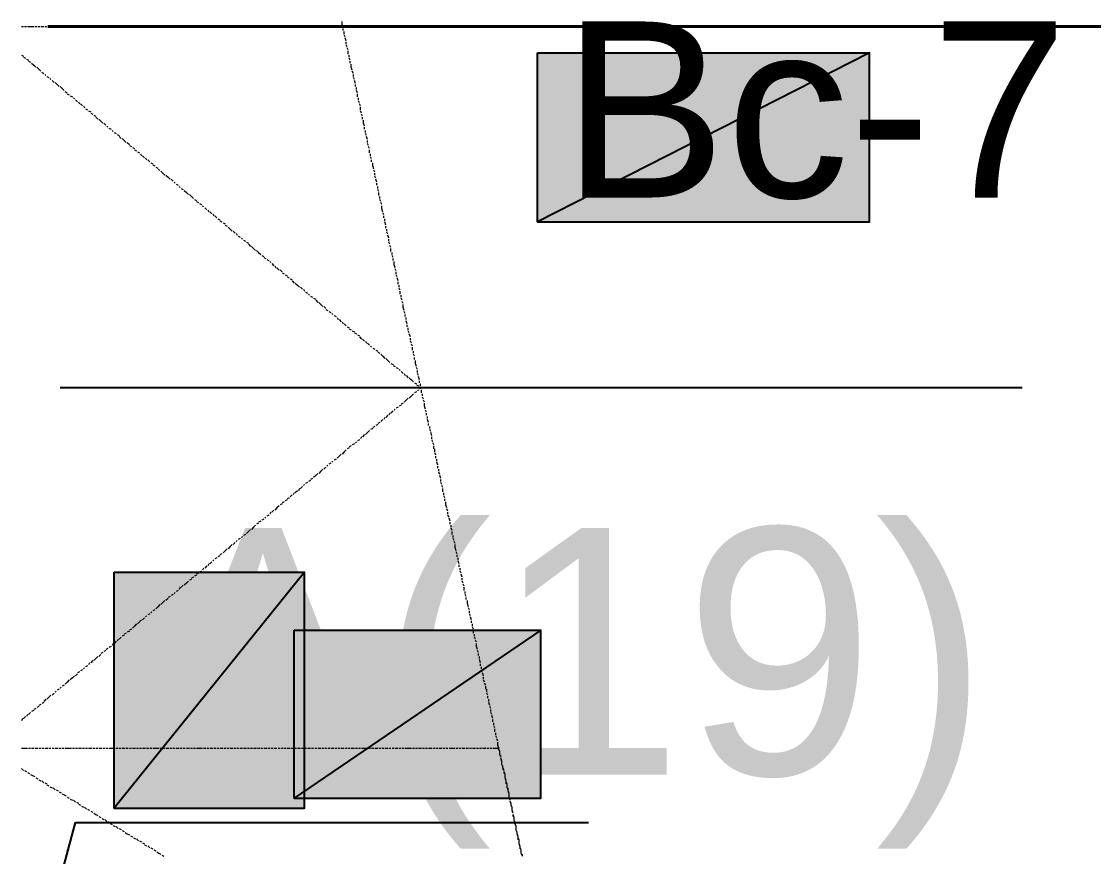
# Model space of a CAD drawing. Extents: x 8 to 21351, y 0 to 420.
# Drawn here: x 15633.28 to 15655.57, y 359.23 to 376.6 of the extents above; entities that cross this region are included whole.
import ezdxf

# ---------------------------------------------------------------- set-up
doc = ezdxf.new("R2010")
doc.units = 0
doc.styles.add('TEYPDFCAD_TEXT', font='arial.ttf')

msp = doc.modelspace()

# ---------------------------------------------------------------- hatches: boundary and pattern name
at = {"true_color": 0xffffff}
h = msp.add_hatch(color=0, dxfattribs=at)
h.paths.add_polyline_path([(15644.016, 375.941), (15650.916, 375.941), (15644.016, 372.428)])
h.paths.add_polyline_path([(15650.916, 375.941), (15644.016, 372.428), (15650.916, 372.428)])
h = msp.add_hatch(color=0, dxfattribs=at)
h.paths.add_polyline_path([(15635.211, 365.146), (15639.169, 365.146), (15635.211, 360.235)])
h.paths.add_polyline_path([(15639.169, 365.146), (15635.211, 360.235), (15639.169, 360.235)])
h = msp.add_hatch(color=0, dxfattribs=at)
h.paths.add_polyline_path([(15638.957, 363.94), (15644.08, 363.94), (15638.957, 360.447)])
h.paths.add_polyline_path([(15644.08, 363.94), (15638.957, 360.447), (15644.08, 360.447)])

# ---------------------------------------------------------------- linework, layer by layer
at = {"color": 7, "lineweight": 5}
for p, q in [((15633.285, 376.491), (15633.327, 376.491)), ((15633.348, 376.491), (15633.39, 376.491)), ((15633.412, 376.491), (15633.475, 376.491)), ((15633.475, 376.491), (15633.539, 376.491)), ((15633.56, 376.491), (15633.602, 376.491)), ((15633.623, 376.491), (15633.666, 376.491)), ((15633.687, 376.491), (15633.75, 376.491)), ((15633.771, 376.491), (15633.814, 376.491)), ((15633.835, 376.491), (15633.877, 376.491)), ((15633.898, 376.491), (15633.962, 376.491)), ((15633.983, 376.491), (15634.025, 376.491)), ((15634.047, 376.491), (15634.089, 376.491)), ((15634.11, 376.491), (15634.174, 376.491)), ((15634.195, 376.491), (15634.237, 376.491)), ((15634.258, 376.491), (15634.301, 376.491)), ((15634.322, 376.491), (15634.385, 376.491)), ((15634.385, 376.491), (15634.449, 376.491)), ((15634.47, 376.491), (15634.512, 376.491)), ((15634.533, 376.491), (15634.576, 376.491)), ((15634.597, 376.491), (15634.66, 376.491)), ((15634.682, 376.491), (15634.724, 376.491)), ((15634.745, 376.491), (15634.787, 376.491)), ((15634.809, 376.491), (15634.872, 376.491)), ((15634.893, 376.491), (15634.936, 376.491)), ((15634.957, 376.491), (15634.999, 376.491)), ((15635.02, 376.491), (15635.084, 376.491)), ((15635.105, 376.491), (15635.147, 376.491)), ((15635.168, 376.491), (15635.211, 376.491)), ((15635.232, 376.491), (15635.295, 376.491)), ((15635.295, 376.491), (15635.359, 376.491)), ((15635.38, 376.491), (15635.422, 376.491)), ((15635.444, 376.491), (15635.486, 376.491)), ((15635.507, 376.491), (15635.571, 376.491)), ((15635.592, 376.491), (15635.634, 376.491)), ((15635.655, 376.491), (15635.698, 376.491)), ((15635.719, 376.491), (15635.782, 376.491)), ((15635.803, 376.491), (15635.846, 376.491)), ((15635.867, 376.491), (15635.909, 376.491)), ((15635.93, 376.491), (15635.994, 376.491)), ((15636.015, 376.491), (15636.057, 376.491)), ((15636.079, 376.491), (15636.121, 376.491)), ((15636.142, 376.491), (15636.206, 376.491)), ((15636.206, 376.491), (15636.269, 376.491)), ((15636.29, 376.491), (15636.333, 376.491)), ((15636.354, 376.491), (15636.396, 376.491)), ((15636.417, 376.491), (15636.481, 376.491)), ((15636.502, 376.491), (15636.544, 376.491)), ((15636.565, 376.491), (15636.608, 376.491)), ((15636.629, 376.491), (15636.692, 376.491)), ((15636.714, 376.491), (15636.756, 376.491)), ((15636.777, 376.491), (15636.819, 376.491)), ((15636.841, 376.491), (15636.904, 376.491)), ((15636.925, 376.491), (15636.968, 376.491)), ((15636.989, 376.491), (15637.031, 376.491)), ((15637.052, 376.491), (15637.116, 376.491)), ((15637.116, 376.491), (15637.179, 376.491)), ((15637.2, 376.491), (15637.243, 376.491)), ((15637.264, 376.491), (15637.306, 376.491)), ((15637.327, 376.491), (15637.391, 376.491)), ((15637.412, 376.491), (15637.454, 376.491)), ((15637.476, 376.491), (15637.518, 376.491)), ((15637.539, 376.491), (15637.603, 376.491)), ((15637.624, 376.491), (15637.666, 376.491)), ((15637.687, 376.491), (15637.73, 376.491)), ((15637.751, 376.491), (15637.814, 376.491)), ((15637.835, 376.491), (15637.878, 376.491)), ((15637.899, 376.491), (15637.941, 376.491)), ((15637.962, 376.491), (15638.026, 376.491)), ((15638.026, 376.491), (15638.089, 376.491)), ((15638.111, 376.491), (15638.153, 376.491)), ((15638.174, 376.491), (15638.216, 376.491)), ((15638.238, 376.491), (15638.301, 376.491)), ((15638.322, 376.491), (15638.365, 376.491)), ((15638.386, 376.491), (15638.428, 376.491)), ((15638.449, 376.491), (15638.513, 376.491)), ((15638.534, 376.491), (15638.576, 376.491)), ((15638.597, 376.491), (15638.64, 376.491)), ((15638.661, 376.491), (15638.724, 376.491)), ((15638.746, 376.491), (15638.788, 376.491)), ((15638.809, 376.491), (15638.851, 376.491)), ((15638.873, 376.491), (15638.936, 376.491)), ((15638.936, 376.491), (15639, 376.491)), ((15639.021, 376.491), (15639.063, 376.491)), ((15639.084, 376.491), (15639.127, 376.491)), ((15639.148, 376.491), (15639.211, 376.491)), ((15639.232, 376.491), (15639.275, 376.491)), ((15639.296, 376.491), (15639.338, 376.491)), ((15639.359, 376.491), (15639.423, 376.491)), ((15639.444, 376.491), (15639.486, 376.491)), ((15639.508, 376.491), (15639.55, 376.491)), ((15639.571, 376.491), (15639.635, 376.491)), ((15639.656, 376.491), (15639.698, 376.491)), ((15639.719, 376.491), (15639.762, 376.491)), ((15639.783, 376.491), (15639.825, 376.491)), ((15639.846, 376.491), (15639.91, 376.491)), ((15639.931, 376.491), (15639.973, 376.491)), ((15639.952, 376.534), (15639.952, 376.597)), ((15639.973, 376.47), (15639.952, 376.534)), ((15639.973, 376.407), (15639.973, 376.449)), ((15639.994, 376.343), (15639.994, 376.386)), ((15640.016, 376.28), (15639.994, 376.322)), ((15640.037, 376.195), (15640.016, 376.259)), ((15640.037, 376.132), (15640.037, 376.174)), ((15640.058, 376.068), (15640.037, 376.11)), ((15640.079, 376.005), (15640.058, 376.047)), ((15633.285, 375.899), (15633.327, 375.878)), ((15633.327, 375.856), (15633.369, 375.835)), ((15633.39, 375.814), (15633.433, 375.793)), ((15640.079, 375.92), (15640.079, 375.983)), ((15640.1, 375.856), (15640.1, 375.899)), ((15640.121, 375.793), (15640.1, 375.835)), ((15633.433, 375.772), (15633.475, 375.751)), ((15633.496, 375.729), (15633.539, 375.687)), ((15633.539, 375.687), (15633.581, 375.645)), ((15633.602, 375.645), (15633.644, 375.603)), ((15633.644, 375.603), (15633.687, 375.56)), ((15640.121, 375.729), (15640.121, 375.772)), ((15640.143, 375.645), (15640.143, 375.708)), ((15640.164, 375.581), (15640.143, 375.645)), ((15633.708, 375.539), (15633.75, 375.518)), ((15633.771, 375.497), (15633.793, 375.476)), ((15633.814, 375.454), (15633.856, 375.433)), ((15633.877, 375.412), (15633.898, 375.391)), ((15633.92, 375.37), (15633.962, 375.327)), ((15640.185, 375.518), (15640.164, 375.56)), ((15640.185, 375.454), (15640.185, 375.497)), ((15640.206, 375.391), (15640.185, 375.433)), ((15640.227, 375.306), (15640.206, 375.37)), ((15633.983, 375.327), (15634.025, 375.285)), ((15634.025, 375.285), (15634.068, 375.243)), ((15634.089, 375.243), (15634.131, 375.2)), ((15634.131, 375.2), (15634.174, 375.158)), ((15640.227, 375.243), (15640.227, 375.285)), ((15640.248, 375.179), (15640.248, 375.221)), ((15640.27, 375.116), (15640.248, 375.158)), ((15634.195, 375.137), (15634.237, 375.116)), ((15634.237, 375.094), (15634.279, 375.073)), ((15634.301, 375.052), (15634.343, 375.031)), ((15634.364, 375.01), (15634.385, 374.989)), ((15634.406, 374.967), (15634.449, 374.925)), ((15634.47, 374.925), (15634.491, 374.883)), ((15640.27, 375.031), (15640.27, 375.094)), ((15640.291, 374.967), (15640.291, 375.01)), ((15640.312, 374.904), (15640.291, 374.946)), ((15634.512, 374.883), (15634.555, 374.841)), ((15634.576, 374.841), (15634.597, 374.798)), ((15634.618, 374.777), (15634.66, 374.756)), ((15634.682, 374.735), (15634.724, 374.714)), ((15640.333, 374.841), (15640.312, 374.883)), ((15640.333, 374.756), (15640.333, 374.819)), ((15640.354, 374.692), (15640.333, 374.735)), ((15634.724, 374.692), (15634.766, 374.671)), ((15634.787, 374.65), (15634.83, 374.629)), ((15634.83, 374.608), (15634.872, 374.565)), ((15634.893, 374.565), (15634.936, 374.523)), ((15634.936, 374.523), (15634.978, 374.481)), ((15634.999, 374.481), (15635.041, 374.438)), ((15640.375, 374.629), (15640.354, 374.671)), ((15640.375, 374.565), (15640.375, 374.608)), ((15640.397, 374.481), (15640.397, 374.544)), ((15640.418, 374.417), (15640.397, 374.481)), ((15635.063, 374.417), (15635.084, 374.396)), ((15635.105, 374.375), (15635.147, 374.354)), ((15635.168, 374.332), (15635.19, 374.311)), ((15635.211, 374.29), (15635.253, 374.269)), ((15640.418, 374.354), (15640.418, 374.396)), ((15640.439, 374.29), (15640.439, 374.332)), ((15640.46, 374.227), (15640.439, 374.269)), ((15635.274, 374.248), (15635.317, 374.227)), ((15635.317, 374.205), (15635.359, 374.163)), ((15635.38, 374.163), (15635.422, 374.121)), ((15635.422, 374.121), (15635.465, 374.078)), ((15635.486, 374.078), (15635.528, 374.036)), ((15640.481, 374.142), (15640.46, 374.205)), ((15640.481, 374.078), (15640.481, 374.121)), ((15640.502, 374.015), (15640.481, 374.057)), ((15635.528, 374.015), (15635.571, 373.994)), ((15635.592, 373.973), (15635.634, 373.952)), ((15635.634, 373.93), (15635.676, 373.909)), ((15635.698, 373.888), (15635.74, 373.867)), ((15635.761, 373.846), (15635.782, 373.803)), ((15635.803, 373.803), (15635.846, 373.761)), ((15640.524, 373.952), (15640.502, 373.994)), ((15640.524, 373.867), (15640.524, 373.93)), ((15640.545, 373.803), (15640.545, 373.846)), ((15635.867, 373.761), (15635.888, 373.719)), ((15635.909, 373.719), (15635.952, 373.676)), ((15635.973, 373.655), (15636.015, 373.634)), ((15636.015, 373.613), (15636.057, 373.592)), ((15640.566, 373.74), (15640.545, 373.782)), ((15640.566, 373.676), (15640.566, 373.719)), ((15640.587, 373.592), (15640.587, 373.655)), ((15640.608, 373.528), (15640.587, 373.592)), ((15636.079, 373.57), (15636.121, 373.549)), ((15636.121, 373.528), (15636.163, 373.507)), ((15636.184, 373.486), (15636.227, 373.443)), ((15636.227, 373.443), (15636.269, 373.401)), ((15636.29, 373.401), (15636.333, 373.359)), ((15636.333, 373.359), (15636.375, 373.317)), ((15640.629, 373.465), (15640.608, 373.507)), ((15640.629, 373.401), (15640.629, 373.443)), ((15640.651, 373.338), (15640.629, 373.38)), ((15636.396, 373.317), (15636.438, 373.274)), ((15636.46, 373.253), (15636.481, 373.232)), ((15636.502, 373.211), (15636.544, 373.19)), ((15636.565, 373.168), (15636.587, 373.147)), ((15640.672, 373.253), (15640.651, 373.317)), ((15640.672, 373.19), (15640.672, 373.232)), ((15640.693, 373.126), (15640.693, 373.168)), ((15636.608, 373.126), (15636.65, 373.105)), ((15636.671, 373.084), (15636.714, 373.041)), ((15636.714, 373.041), (15636.756, 372.999)), ((15636.777, 372.999), (15636.819, 372.957)), ((15636.819, 372.957), (15636.862, 372.914)), ((15640.714, 373.062), (15640.693, 373.105)), ((15640.714, 372.978), (15640.714, 373.041)), ((15640.735, 372.914), (15640.735, 372.957)), ((15636.883, 372.893), (15636.925, 372.872)), ((15636.925, 372.851), (15636.968, 372.83)), ((15636.989, 372.808), (15637.031, 372.787)), ((15637.052, 372.766), (15637.073, 372.745)), ((15637.095, 372.724), (15637.137, 372.682)), ((15640.756, 372.851), (15640.735, 372.893)), ((15640.778, 372.787), (15640.756, 372.83)), ((15640.778, 372.703), (15640.778, 372.766)), ((15640.799, 372.639), (15640.778, 372.703)), ((15637.158, 372.682), (15637.179, 372.639)), ((15637.2, 372.639), (15637.243, 372.597)), ((15637.264, 372.597), (15637.285, 372.555)), ((15637.306, 372.555), (15637.349, 372.512)), ((15637.37, 372.491), (15637.412, 372.47)), ((15640.82, 372.576), (15640.799, 372.618)), ((15640.82, 372.512), (15640.82, 372.555)), ((15640.841, 372.449), (15640.841, 372.491)), ((15637.412, 372.449), (15637.454, 372.428)), ((15637.476, 372.406), (15637.518, 372.385)), ((15637.518, 372.364), (15637.56, 372.343)), ((15637.581, 372.322), (15637.624, 372.279)), ((15637.624, 372.279), (15637.666, 372.237)), ((15640.862, 372.364), (15640.841, 372.428)), ((15640.862, 372.3), (15640.862, 372.343)), ((15640.883, 372.237), (15640.883, 372.279)), ((15637.687, 372.237), (15637.73, 372.195)), ((15637.751, 372.195), (15637.772, 372.152)), ((15637.793, 372.131), (15637.835, 372.11)), ((15637.857, 372.089), (15637.878, 372.068)), ((15637.899, 372.046), (15637.941, 372.025)), ((15640.905, 372.173), (15640.883, 372.216)), ((15640.926, 372.089), (15640.905, 372.152)), ((15640.926, 372.025), (15640.926, 372.068)), ((15637.962, 372.004), (15638.005, 371.983)), ((15638.005, 371.962), (15638.047, 371.92)), ((15638.068, 371.92), (15638.111, 371.877)), ((15638.111, 371.877), (15638.153, 371.835)), ((15638.174, 371.835), (15638.216, 371.792)), ((15640.947, 371.962), (15640.926, 372.004)), ((15640.968, 371.898), (15640.947, 371.941)), ((15640.968, 371.814), (15640.968, 371.877)), ((15638.216, 371.792), (15638.259, 371.75)), ((15638.28, 371.729), (15638.322, 371.708)), ((15638.322, 371.687), (15638.365, 371.666)), ((15638.386, 371.644), (15638.428, 371.623)), ((15638.449, 371.602), (15638.47, 371.581)), ((15640.989, 371.75), (15640.989, 371.792)), ((15641.01, 371.687), (15640.989, 371.729)), ((15641.01, 371.623), (15641.01, 371.666)), ((15641.032, 371.538), (15641.032, 371.602)), ((15638.492, 371.56), (15638.534, 371.517)), ((15638.555, 371.517), (15638.576, 371.475)), ((15638.597, 371.475), (15638.64, 371.433)), ((15638.661, 371.433), (15638.703, 371.39)), ((15638.703, 371.369), (15638.746, 371.348)), ((15641.053, 371.475), (15641.032, 371.538)), ((15641.074, 371.411), (15641.053, 371.454)), ((15641.074, 371.348), (15641.074, 371.39)), ((15638.767, 371.327), (15638.809, 371.306)), ((15638.809, 371.284), (15638.851, 371.263)), ((15638.873, 371.242), (15638.915, 371.221)), ((15638.915, 371.2), (15638.957, 371.157)), ((15638.978, 371.157), (15639.021, 371.115)), ((15641.095, 371.284), (15641.074, 371.327)), ((15641.116, 371.2), (15641.095, 371.263)), ((15641.116, 371.136), (15641.116, 371.179)), ((15639.021, 371.115), (15639.063, 371.073)), ((15639.084, 371.073), (15639.127, 371.031)), ((15639.148, 371.031), (15639.169, 370.988)), ((15639.19, 370.967), (15639.232, 370.946)), ((15639.254, 370.925), (15639.275, 370.904)), ((15641.137, 371.073), (15641.137, 371.115)), ((15641.159, 371.009), (15641.137, 371.052)), ((15641.159, 370.925), (15641.159, 370.988)), ((15639.296, 370.882), (15639.338, 370.861)), ((15639.359, 370.84), (15639.402, 370.819)), ((15639.402, 370.798), (15639.444, 370.755)), ((15639.465, 370.755), (15639.508, 370.713)), ((15639.508, 370.713), (15639.55, 370.671)), ((15641.18, 370.861), (15641.18, 370.904)), ((15641.201, 370.798), (15641.18, 370.84)), ((15641.222, 370.734), (15641.201, 370.776)), ((15641.222, 370.649), (15641.222, 370.713)), ((15639.571, 370.671), (15639.613, 370.628)), ((15639.613, 370.607), (15639.656, 370.586)), ((15639.677, 370.565), (15639.719, 370.544)), ((15639.74, 370.522), (15639.762, 370.501)), ((15639.783, 370.48), (15639.825, 370.459)), ((15641.243, 370.586), (15641.222, 370.649)), ((15641.264, 370.522), (15641.243, 370.565)), ((15641.264, 370.459), (15641.264, 370.501)), ((15639.846, 370.438), (15639.867, 370.396)), ((15639.889, 370.396), (15639.931, 370.353)), ((15639.952, 370.353), (15639.973, 370.311)), ((15639.994, 370.311), (15640.037, 370.269)), ((15640.058, 370.247), (15640.1, 370.226)), ((15641.286, 370.396), (15641.286, 370.438)), ((15641.307, 370.311), (15641.286, 370.374)), ((15641.307, 370.247), (15641.307, 370.29)), ((15640.1, 370.205), (15640.143, 370.184)), ((15640.164, 370.163), (15640.206, 370.142)), ((15640.206, 370.12), (15640.248, 370.099)), ((15640.27, 370.078), (15640.312, 370.057)), ((15640.312, 370.036), (15640.354, 369.993)), ((15641.328, 370.184), (15641.328, 370.226)), ((15641.349, 370.12), (15641.328, 370.163)), ((15641.37, 370.036), (15641.349, 370.099)), ((15641.37, 369.972), (15641.37, 370.014)), ((15640.375, 369.993), (15640.418, 369.951)), ((15640.439, 369.951), (15640.46, 369.909)), ((15640.481, 369.909), (15640.524, 369.866)), ((15640.545, 369.845), (15640.566, 369.824)), ((15640.587, 369.803), (15640.629, 369.782)), ((15641.391, 369.909), (15641.37, 369.951)), ((15641.413, 369.845), (15641.391, 369.887)), ((15641.413, 369.76), (15641.413, 369.824)), ((15640.651, 369.76), (15640.693, 369.739)), ((15640.693, 369.718), (15640.735, 369.697)), ((15640.756, 369.676), (15640.799, 369.634)), ((15640.799, 369.634), (15640.841, 369.591)), ((15640.862, 369.591), (15640.905, 369.549)), ((15641.434, 369.697), (15641.434, 369.739)), ((15641.455, 369.634), (15641.434, 369.676)), ((15641.455, 369.57), (15641.455, 369.612)), ((15640.905, 369.549), (15640.947, 369.507)), ((15640.968, 369.485), (15641.01, 369.464)), ((15641.01, 369.443), (15641.053, 369.422)), ((15641.074, 369.401), (15641.116, 369.38)), ((15641.137, 369.358), (15641.159, 369.337)), ((15641.476, 369.485), (15641.476, 369.549)), ((15641.497, 369.422), (15641.476, 369.485)), ((15641.518, 369.358), (15641.497, 369.401)), ((15641.18, 369.316), (15641.222, 369.274)), ((15641.243, 369.274), (15641.264, 369.231)), ((15641.286, 369.231), (15641.328, 369.189)), ((15641.349, 369.189), (15641.391, 369.147)), ((15641.391, 369.147), (15641.434, 369.104)), ((15641.518, 369.295), (15641.518, 369.337)), ((15641.54, 369.231), (15641.518, 369.274)), ((15641.561, 369.147), (15641.54, 369.21)), ((15641.561, 369.083), (15641.561, 369.125)), ((15641.455, 369.083), (15641.497, 369.062)), ((15641.497, 369.041), (15641.54, 369.02)), ((15641.54, 368.935), (15641.518, 368.914)), ((15641.561, 368.998), (15641.582, 368.977)), ((15641.582, 368.977), (15641.561, 368.956)), ((15641.582, 369.02), (15641.582, 369.062)), ((15641.603, 368.956), (15641.582, 368.998)), ((15641.603, 368.871), (15641.603, 368.935)), ((15641.286, 368.723), (15641.243, 368.681)), ((15641.328, 368.766), (15641.286, 368.723)), ((15641.391, 368.808), (15641.349, 368.766)), ((15641.434, 368.85), (15641.391, 368.808)), ((15641.497, 368.893), (15641.455, 368.871)), ((15641.624, 368.808), (15641.624, 368.85)), ((15641.645, 368.745), (15641.624, 368.787)), ((15641.667, 368.681), (15641.645, 368.723)), ((15641.01, 368.49), (15640.968, 368.448)), ((15641.053, 368.533), (15641.032, 368.512)), ((15641.116, 368.575), (15641.074, 368.554)), ((15641.18, 368.617), (15641.137, 368.596)), ((15641.222, 368.66), (15641.18, 368.639)), ((15641.667, 368.596), (15641.667, 368.66)), ((15641.688, 368.533), (15641.667, 368.596)), ((15641.709, 368.469), (15641.688, 368.512)), ((15640.735, 368.258), (15640.693, 368.236)), ((15640.799, 368.321), (15640.756, 368.279)), ((15640.841, 368.363), (15640.82, 368.321)), ((15640.905, 368.406), (15640.862, 368.363)), ((15640.947, 368.448), (15640.926, 368.406)), ((15641.709, 368.406), (15641.709, 368.448)), ((15641.73, 368.342), (15641.73, 368.385)), ((15641.751, 368.258), (15641.73, 368.321)), ((15641.751, 368.194), (15641.751, 368.236)), ((15640.481, 368.046), (15640.439, 368.004)), ((15640.524, 368.088), (15640.481, 368.046)), ((15640.587, 368.131), (15640.545, 368.11)), ((15640.629, 368.173), (15640.587, 368.152)), ((15640.693, 368.215), (15640.651, 368.194)), ((15641.772, 368.131), (15641.772, 368.173)), ((15641.794, 368.067), (15641.772, 368.11)), ((15641.815, 367.983), (15641.794, 368.046)), ((15640.206, 367.813), (15640.164, 367.792)), ((15640.248, 367.855), (15640.227, 367.834)), ((15640.312, 367.898), (15640.27, 367.877)), ((15640.354, 367.961), (15640.333, 367.919)), ((15640.418, 368.004), (15640.375, 367.961)), ((15641.815, 367.919), (15641.815, 367.961)), ((15641.836, 367.855), (15641.815, 367.898)), ((15641.857, 367.792), (15641.836, 367.834)), ((15639.931, 367.601), (15639.889, 367.559)), ((15639.994, 367.644), (15639.952, 367.601)), ((15640.037, 367.686), (15639.994, 367.644)), ((15640.1, 367.728), (15640.058, 367.707)), ((15640.143, 367.771), (15640.1, 367.75)), ((15641.857, 367.707), (15641.857, 367.771)), ((15641.878, 367.644), (15641.878, 367.707)), ((15641.899, 367.58), (15641.878, 367.623)), ((15639.656, 367.369), (15639.635, 367.348)), ((15639.719, 367.411), (15639.677, 367.39)), ((15639.762, 367.453), (15639.74, 367.432)), ((15639.825, 367.496), (15639.783, 367.474)), ((15639.889, 367.559), (15639.846, 367.517)), ((15641.899, 367.517), (15641.899, 367.559)), ((15641.921, 367.453), (15641.921, 367.496)), ((15641.942, 367.369), (15641.921, 367.432)), ((15641.942, 367.305), (15641.942, 367.348)), ((15639.402, 367.157), (15639.359, 367.115)), ((15639.444, 367.199), (15639.402, 367.157)), ((15639.508, 367.242), (15639.465, 367.199)), ((15639.55, 367.284), (15639.508, 367.242)), ((15639.613, 367.326), (15639.571, 367.284)), ((15641.963, 367.242), (15641.963, 367.284)), ((15641.984, 367.178), (15641.963, 367.221)), ((15642.005, 367.093), (15641.984, 367.157)), ((15639.127, 366.924), (15639.084, 366.882)), ((15639.169, 366.966), (15639.148, 366.945)), ((15639.232, 367.009), (15639.19, 366.988)), ((15639.296, 367.051), (15639.254, 367.03)), ((15639.338, 367.093), (15639.296, 367.072)), ((15642.005, 367.03), (15642.005, 367.072)), ((15642.026, 366.966), (15642.005, 367.009)), ((15642.048, 366.903), (15642.026, 366.945)), ((15638.851, 366.691), (15638.809, 366.67)), ((15638.915, 366.755), (15638.873, 366.712)), ((15638.957, 366.797), (15638.936, 366.755)), ((15639.021, 366.839), (15638.978, 366.797)), ((15639.063, 366.882), (15639.042, 366.839)), ((15642.048, 366.818), (15642.048, 366.882)), ((15642.069, 366.755), (15642.069, 366.797)), ((15642.09, 366.691), (15642.069, 366.734)), ((15642.09, 366.628), (15642.09, 366.67)), ((15638.597, 366.48), (15638.555, 366.437)), ((15638.64, 366.522), (15638.597, 366.48)), ((15638.703, 366.564), (15638.661, 366.543)), ((15638.746, 366.607), (15638.703, 366.585)), ((15638.809, 366.649), (15638.767, 366.628)), ((15642.111, 366.543), (15642.111, 366.607)), ((15642.132, 366.48), (15642.111, 366.543)), ((15642.153, 366.416), (15642.132, 366.459)), ((15638.322, 366.247), (15638.28, 366.226)), ((15638.365, 366.289), (15638.343, 366.268)), ((15638.428, 366.332), (15638.386, 366.31)), ((15638.47, 366.395), (15638.449, 366.353)), ((15638.534, 366.437), (15638.492, 366.395)), ((15642.153, 366.353), (15642.153, 366.395)), ((15642.175, 366.289), (15642.153, 366.332)), ((15642.196, 366.204), (15642.175, 366.268)), ((15638.047, 366.035), (15638.005, 365.993)), ((15638.111, 366.077), (15638.068, 366.035)), ((15638.153, 366.12), (15638.111, 366.077)), ((15638.216, 366.162), (15638.174, 366.141)), ((15638.259, 366.204), (15638.216, 366.183)), ((15642.196, 366.141), (15642.196, 366.183)), ((15642.217, 366.077), (15642.217, 366.12)), ((15642.238, 366.014), (15642.217, 366.056)), ((15637.772, 365.802), (15637.751, 365.781)), ((15637.835, 365.845), (15637.793, 365.824)), ((15637.878, 365.887), (15637.857, 365.866)), ((15637.941, 365.929), (15637.899, 365.908)), ((15638.005, 365.993), (15637.962, 365.95)), ((15642.238, 365.929), (15642.238, 365.993)), ((15642.259, 365.866), (15642.259, 365.908)), ((15642.28, 365.802), (15642.259, 365.845)), ((15642.302, 365.739), (15642.28, 365.781)), ((15637.518, 365.591), (15637.476, 365.548)), ((15637.56, 365.633), (15637.518, 365.591)), ((15637.624, 365.675), (15637.581, 365.633)), ((15637.666, 365.718), (15637.624, 365.675)), ((15637.73, 365.76), (15637.687, 365.718)), ((15642.302, 365.654), (15642.302, 365.718)), ((15642.323, 365.591), (15642.302, 365.654)), ((15642.344, 365.527), (15642.323, 365.569)), ((15637.243, 365.358), (15637.2, 365.315)), ((15637.285, 365.4), (15637.264, 365.379)), ((15637.349, 365.442), (15637.306, 365.421)), ((15637.412, 365.485), (15637.37, 365.464)), ((15637.454, 365.527), (15637.412, 365.506)), ((15642.344, 365.464), (15642.344, 365.506)), ((15642.365, 365.4), (15642.365, 365.442)), ((15642.386, 365.315), (15642.365, 365.379)), ((15636.968, 365.125), (15636.925, 365.104)), ((15637.031, 365.167), (15636.989, 365.146)), ((15637.073, 365.231), (15637.052, 365.188)), ((15637.137, 365.273), (15637.095, 365.231)), ((15637.179, 365.315), (15637.158, 365.273)), ((15642.386, 365.252), (15642.386, 365.294)), ((15642.407, 365.188), (15642.407, 365.231)), ((15642.429, 365.125), (15642.407, 365.167)), ((15636.714, 364.913), (15636.671, 364.871)), ((15636.756, 364.956), (15636.714, 364.913)), ((15636.819, 364.998), (15636.777, 364.977)), ((15636.862, 365.04), (15636.819, 365.019)), ((15636.925, 365.083), (15636.883, 365.062)), ((15642.45, 365.04), (15642.429, 365.104)), ((15642.45, 364.977), (15642.45, 365.019)), ((15642.471, 364.913), (15642.45, 364.956)), ((15642.492, 364.85), (15642.471, 364.892)), ((15636.438, 364.68), (15636.396, 364.659)), ((15636.481, 364.723), (15636.46, 364.702)), ((15636.544, 364.765), (15636.502, 364.744)), ((15636.587, 364.829), (15636.565, 364.786)), ((15636.65, 364.871), (15636.608, 364.829)), ((15642.492, 364.765), (15642.492, 364.829)), ((15642.513, 364.702), (15642.513, 364.744)), ((15642.534, 364.638), (15642.513, 364.68)), ((15636.163, 364.469), (15636.121, 364.426)), ((15636.227, 364.511), (15636.184, 364.469)), ((15636.269, 364.553), (15636.227, 364.511)), ((15636.333, 364.596), (15636.29, 364.553)), ((15636.375, 364.638), (15636.333, 364.617)), ((15642.534, 364.575), (15642.534, 364.617)), ((15642.556, 364.49), (15642.556, 364.553)), ((15642.577, 364.426), (15642.556, 364.49)), ((15635.888, 364.236), (15635.867, 364.215)), ((15635.952, 364.278), (15635.909, 364.257)), ((15635.994, 364.321), (15635.973, 364.299)), ((15636.057, 364.363), (15636.015, 364.342)), ((15636.121, 364.426), (15636.079, 364.384)), ((15642.598, 364.363), (15642.577, 364.405)), ((15642.598, 364.299), (15642.598, 364.342)), ((15642.619, 364.236), (15642.598, 364.278)), ((15635.634, 364.024), (15635.592, 363.982)), ((15635.676, 364.067), (15635.634, 364.024)), ((15635.74, 364.109), (15635.698, 364.067)), ((15635.782, 364.151), (15635.74, 364.109)), ((15635.846, 364.194), (15635.803, 364.151)), ((15642.64, 364.151), (15642.619, 364.215)), ((15642.64, 364.088), (15642.64, 364.13)), ((15642.661, 364.024), (15642.661, 364.067)), ((15642.683, 363.961), (15642.661, 364.003)), ((15635.359, 363.791), (15635.317, 363.749)), ((15635.422, 363.834), (15635.38, 363.813)), ((15635.465, 363.876), (15635.422, 363.855)), ((15635.528, 363.918), (15635.486, 363.897)), ((15635.571, 363.961), (15635.528, 363.94)), ((15642.683, 363.876), (15642.683, 363.94)), ((15642.704, 363.813), (15642.704, 363.855)), ((15642.725, 363.749), (15642.704, 363.791)), ((15635.084, 363.559), (15635.041, 363.538)), ((15635.147, 363.601), (15635.105, 363.58)), ((15635.19, 363.664), (15635.168, 363.622)), ((15635.253, 363.707), (15635.211, 363.664)), ((15635.295, 363.749), (15635.274, 363.707)), ((15642.746, 363.686), (15642.725, 363.728)), ((15642.746, 363.601), (15642.746, 363.664)), ((15642.767, 363.538), (15642.746, 363.601)), ((15634.83, 363.347), (15634.787, 363.305)), ((15634.872, 363.389), (15634.83, 363.347)), ((15634.936, 363.432), (15634.893, 363.389)), ((15634.978, 363.474), (15634.936, 363.453)), ((15635.041, 363.516), (15634.999, 363.495)), ((15642.788, 363.474), (15642.767, 363.516)), ((15642.788, 363.41), (15642.788, 363.453)), ((15642.81, 363.347), (15642.81, 363.389)), ((15634.555, 363.114), (15634.512, 363.093)), ((15634.597, 363.156), (15634.576, 363.135)), ((15634.66, 363.199), (15634.618, 363.178)), ((15634.703, 363.262), (15634.682, 363.22)), ((15634.766, 363.305), (15634.724, 363.262)), ((15642.831, 363.262), (15642.81, 363.326)), ((15642.831, 363.199), (15642.831, 363.241)), ((15642.852, 363.135), (15642.852, 363.178)), ((15642.873, 363.072), (15642.852, 363.114)), ((15634.279, 362.902), (15634.237, 362.86)), ((15634.343, 362.945), (15634.301, 362.902)), ((15634.385, 362.987), (15634.343, 362.945)), ((15634.449, 363.029), (15634.406, 362.987)), ((15634.491, 363.072), (15634.449, 363.051)), ((15642.894, 362.987), (15642.873, 363.051)), ((15642.894, 362.924), (15642.894, 362.966)), ((15642.915, 362.86), (15642.894, 362.902)), ((15634.004, 362.67), (15633.983, 362.649)), ((15634.068, 362.712), (15634.025, 362.691)), ((15634.11, 362.754), (15634.089, 362.733)), ((15634.174, 362.797), (15634.131, 362.776)), ((15634.237, 362.86), (15634.195, 362.818)), ((15642.937, 362.797), (15642.915, 362.839)), ((15642.937, 362.712), (15642.937, 362.776)), ((15642.958, 362.649), (15642.958, 362.712)), ((15633.75, 362.437), (15633.708, 362.416)), ((15633.793, 362.5), (15633.75, 362.458)), ((15633.856, 362.543), (15633.814, 362.5)), ((15633.898, 362.585), (15633.856, 362.543)), ((15633.962, 362.627), (15633.92, 362.585)), ((15642.979, 362.585), (15642.958, 362.627)), ((15642.979, 362.521), (15642.979, 362.564)), ((15643, 362.458), (15643, 362.5)), ((15643.021, 362.373), (15643, 362.437)), ((15633.475, 362.225), (15633.433, 362.183)), ((15633.539, 362.267), (15633.496, 362.246)), ((15633.581, 362.31), (15633.539, 362.289)), ((15633.644, 362.352), (15633.602, 362.331)), ((15633.687, 362.394), (15633.644, 362.373)), ((15643.042, 362.31), (15643.021, 362.352)), ((15643.042, 362.246), (15643.042, 362.289)), ((15643.064, 362.183), (15643.042, 362.225)), ((15633.306, 362.098), (15633.285, 362.056)), ((15633.369, 362.14), (15633.327, 362.098)), ((15633.412, 362.183), (15633.39, 362.14)), ((15643.085, 362.098), (15643.064, 362.162)), ((15643.085, 362.035), (15643.085, 362.077)), ((15643.106, 361.971), (15643.106, 362.014)), ((15643.127, 361.908), (15643.106, 361.95)), ((15643.127, 361.823), (15643.127, 361.887)), ((15643.148, 361.76), (15643.148, 361.802)), ((15643.169, 361.696), (15643.148, 361.738)), ((15643.191, 361.632), (15643.169, 361.675)), ((15643.191, 361.548), (15643.191, 361.611)), ((15643.212, 361.484), (15643.191, 361.548)), ((15633.285, 361.484), (15633.348, 361.484)), ((15633.348, 361.484), (15633.412, 361.484)), ((15633.433, 361.484), (15633.475, 361.484)), ((15633.496, 361.484), (15633.539, 361.484)), ((15633.56, 361.484), (15633.623, 361.484)), ((15633.644, 361.484), (15633.687, 361.484)), ((15633.708, 361.484), (15633.75, 361.484)), ((15633.771, 361.484), (15633.835, 361.484)), ((15633.856, 361.484), (15633.898, 361.484)), ((15633.92, 361.484), (15633.962, 361.484)), ((15633.983, 361.484), (15634.047, 361.484)), ((15634.068, 361.484), (15634.11, 361.484)), ((15634.131, 361.484), (15634.174, 361.484)), ((15634.195, 361.484), (15634.258, 361.484)), ((15634.258, 361.484), (15634.322, 361.484)), ((15634.343, 361.484), (15634.385, 361.484)), ((15634.406, 361.484), (15634.449, 361.484)), ((15634.47, 361.484), (15634.533, 361.484)), ((15634.555, 361.484), (15634.597, 361.484)), ((15634.618, 361.484), (15634.66, 361.484)), ((15634.682, 361.484), (15634.745, 361.484)), ((15634.766, 361.484), (15634.809, 361.484)), ((15634.83, 361.484), (15634.872, 361.484)), ((15634.893, 361.484), (15634.957, 361.484)), ((15634.978, 361.484), (15635.02, 361.484)), ((15635.041, 361.484), (15635.084, 361.484)), ((15635.105, 361.484), (15635.168, 361.484)), ((15635.168, 361.484), (15635.232, 361.484)), ((15635.253, 361.484), (15635.295, 361.484)), ((15635.317, 361.484), (15635.359, 361.484)), ((15635.38, 361.484), (15635.444, 361.484)), ((15635.465, 361.484), (15635.507, 361.484)), ((15635.528, 361.484), (15635.571, 361.484)), ((15635.592, 361.484), (15635.655, 361.484)), ((15635.676, 361.484), (15635.719, 361.484)), ((15635.74, 361.484), (15635.782, 361.484)), ((15635.803, 361.484), (15635.867, 361.484)), ((15635.888, 361.484), (15635.93, 361.484)), ((15635.952, 361.484), (15635.994, 361.484)), ((15636.015, 361.484), (15636.079, 361.484)), ((15636.079, 361.484), (15636.142, 361.484)), ((15636.163, 361.484), (15636.206, 361.484)), ((15636.227, 361.484), (15636.269, 361.484)), ((15636.29, 361.484), (15636.354, 361.484)), ((15636.375, 361.484), (15636.417, 361.484)), ((15636.438, 361.484), (15636.481, 361.484)), ((15636.502, 361.484), (15636.565, 361.484)), ((15636.587, 361.484), (15636.629, 361.484)), ((15636.65, 361.484), (15636.692, 361.484)), ((15636.714, 361.484), (15636.777, 361.484)), ((15636.798, 361.484), (15636.841, 361.484)), ((15636.862, 361.484), (15636.904, 361.484)), ((15636.925, 361.484), (15636.989, 361.484)), ((15636.989, 361.484), (15637.052, 361.484)), ((15637.073, 361.484), (15637.116, 361.484)), ((15637.137, 361.484), (15637.179, 361.484)), ((15637.2, 361.484), (15637.264, 361.484)), ((15637.285, 361.484), (15637.327, 361.484)), ((15637.349, 361.484), (15637.391, 361.484)), ((15637.412, 361.484), (15637.476, 361.484)), ((15637.497, 361.484), (15637.539, 361.484)), ((15637.56, 361.484), (15637.603, 361.484)), ((15637.624, 361.484), (15637.687, 361.484)), ((15637.708, 361.484), (15637.751, 361.484)), ((15637.772, 361.484), (15637.814, 361.484)), ((15637.835, 361.484), (15637.878, 361.484)), ((15637.899, 361.484), (15637.962, 361.484)), ((15637.984, 361.484), (15638.026, 361.484)), ((15638.047, 361.484), (15638.089, 361.484)), ((15638.111, 361.484), (15638.174, 361.484)), ((15638.195, 361.484), (15638.238, 361.484)), ((15638.259, 361.484), (15638.301, 361.484)), ((15638.322, 361.484), (15638.386, 361.484)), ((15638.407, 361.484), (15638.449, 361.484)), ((15638.47, 361.484), (15638.513, 361.484)), ((15638.534, 361.484), (15638.597, 361.484)), ((15638.619, 361.484), (15638.661, 361.484)), ((15638.682, 361.484), (15638.724, 361.484)), ((15638.746, 361.484), (15638.788, 361.484)), ((15638.809, 361.484), (15638.873, 361.484)), ((15638.894, 361.484), (15638.936, 361.484)), ((15638.957, 361.484), (15639, 361.484)), ((15639.021, 361.484), (15639.084, 361.484)), ((15639.105, 361.484), (15639.148, 361.484)), ((15639.169, 361.484), (15639.211, 361.484)), ((15639.232, 361.484), (15639.296, 361.484)), ((15639.317, 361.484), (15639.359, 361.484)), ((15639.381, 361.484), (15639.423, 361.484)), ((15639.444, 361.484), (15639.508, 361.484)), ((15639.529, 361.484), (15639.571, 361.484)), ((15639.592, 361.484), (15639.635, 361.484)), ((15639.656, 361.484), (15639.698, 361.484)), ((15639.719, 361.484), (15639.783, 361.484)), ((15639.804, 361.484), (15639.846, 361.484)), ((15639.867, 361.484), (15639.91, 361.484)), ((15639.931, 361.484), (15639.994, 361.484)), ((15640.016, 361.484), (15640.058, 361.484)), ((15640.079, 361.484), (15640.121, 361.484)), ((15640.143, 361.484), (15640.206, 361.484)), ((15640.227, 361.484), (15640.27, 361.484)), ((15640.291, 361.484), (15640.333, 361.484)), ((15640.354, 361.484), (15640.418, 361.484)), ((15640.418, 361.484), (15640.481, 361.484)), ((15640.502, 361.484), (15640.545, 361.484)), ((15640.566, 361.484), (15640.608, 361.484)), ((15640.629, 361.484), (15640.693, 361.484)), ((15640.714, 361.484), (15640.756, 361.484)), ((15640.778, 361.484), (15640.82, 361.484)), ((15640.841, 361.484), (15640.905, 361.484)), ((15640.926, 361.484), (15640.968, 361.484)), ((15640.989, 361.484), (15641.032, 361.484)), ((15641.053, 361.484), (15641.116, 361.484)), ((15641.137, 361.484), (15641.18, 361.484)), ((15641.201, 361.484), (15641.243, 361.484)), ((15641.264, 361.484), (15641.328, 361.484)), ((15641.328, 361.484), (15641.391, 361.484)), ((15641.413, 361.484), (15641.455, 361.484)), ((15641.476, 361.484), (15641.518, 361.484)), ((15641.54, 361.484), (15641.603, 361.484)), ((15641.624, 361.484), (15641.667, 361.484)), ((15641.688, 361.484), (15641.73, 361.484)), ((15641.751, 361.484), (15641.815, 361.484)), ((15641.836, 361.484), (15641.878, 361.484)), ((15641.899, 361.484), (15641.942, 361.484)), ((15641.963, 361.484), (15642.026, 361.484)), ((15642.048, 361.484), (15642.09, 361.484)), ((15642.111, 361.484), (15642.153, 361.484)), ((15642.175, 361.484), (15642.238, 361.484)), ((15642.238, 361.484), (15642.302, 361.484)), ((15642.323, 361.484), (15642.365, 361.484)), ((15642.386, 361.484), (15642.429, 361.484)), ((15642.45, 361.484), (15642.513, 361.484)), ((15642.534, 361.484), (15642.577, 361.484)), ((15642.598, 361.484), (15642.64, 361.484)), ((15642.661, 361.484), (15642.725, 361.484)), ((15642.746, 361.484), (15642.788, 361.484)), ((15642.81, 361.484), (15642.852, 361.484)), ((15642.873, 361.484), (15642.937, 361.484)), ((15642.958, 361.484), (15643, 361.484)), ((15643.021, 361.484), (15643.064, 361.484)), ((15643.085, 361.484), (15643.148, 361.484)), ((15643.148, 361.484), (15643.212, 361.484)), ((15643.212, 361.442), (15643.212, 361.484)), ((15643.233, 361.421), (15643.212, 361.463)), ((15643.233, 361.378), (15643.233, 361.421)), ((15643.233, 361.357), (15643.233, 361.4)), ((15643.254, 361.294), (15643.233, 361.357)), ((15643.254, 361.294), (15643.254, 361.336)), ((15643.275, 361.209), (15643.254, 361.273)), ((15643.275, 361.23), (15643.254, 361.273)), ((15643.275, 361.167), (15643.275, 361.209)), ((15643.275, 361.146), (15643.275, 361.188)), ((15643.296, 361.103), (15643.275, 361.146)), ((15643.296, 361.082), (15643.296, 361.125)), ((15633.285, 361.061), (15633.327, 361.019)), ((15633.348, 361.019), (15633.39, 360.997)), ((15633.412, 360.976), (15633.454, 360.955)), ((15633.475, 360.934), (15633.517, 360.913)), ((15633.517, 360.913), (15633.56, 360.892)), ((15643.318, 361.019), (15643.296, 361.082)), ((15643.318, 361.019), (15643.296, 361.061)), ((15643.339, 360.934), (15643.318, 360.997)), ((15643.318, 360.955), (15643.318, 360.997)), ((15643.339, 360.892), (15643.339, 360.934)), ((15643.339, 360.87), (15643.339, 360.913)), ((15633.581, 360.87), (15633.623, 360.849)), ((15633.644, 360.828), (15633.687, 360.807)), ((15633.708, 360.807), (15633.75, 360.765)), ((15633.771, 360.765), (15633.814, 360.743)), ((15633.814, 360.722), (15633.856, 360.701)), ((15633.877, 360.68), (15633.92, 360.659)), ((15633.941, 360.659), (15633.983, 360.616)), ((15643.36, 360.828), (15643.339, 360.87)), ((15643.36, 360.807), (15643.339, 360.849)), ((15643.36, 360.743), (15643.36, 360.807)), ((15643.381, 360.743), (15643.36, 360.786)), ((15643.381, 360.68), (15643.381, 360.743)), ((15643.381, 360.659), (15643.381, 360.722)), ((15643.402, 360.616), (15643.381, 360.659)), ((15643.402, 360.595), (15643.402, 360.659)), ((15634.004, 360.616), (15634.047, 360.595)), ((15634.068, 360.574), (15634.11, 360.553)), ((15634.131, 360.532), (15634.174, 360.511)), ((15634.174, 360.511), (15634.216, 360.49)), ((15634.237, 360.468), (15634.279, 360.447)), ((15643.423, 360.553), (15643.402, 360.595)), ((15643.423, 360.532), (15643.402, 360.574)), ((15643.423, 360.49), (15643.423, 360.532)), ((15643.423, 360.468), (15643.423, 360.511)), ((15643.445, 360.405), (15643.423, 360.468)), ((15643.445, 360.405), (15643.445, 360.447)), ((15634.301, 360.426), (15634.343, 360.405)), ((15634.364, 360.405), (15634.406, 360.363)), ((15634.428, 360.363), (15634.47, 360.341)), ((15634.47, 360.32), (15634.512, 360.299)), ((15634.533, 360.278), (15634.576, 360.257)), ((15634.597, 360.257), (15634.639, 360.214)), ((15634.66, 360.214), (15634.703, 360.193)), ((15643.466, 360.32), (15643.445, 360.384)), ((15643.466, 360.341), (15643.445, 360.384)), ((15643.466, 360.278), (15643.466, 360.32)), ((15643.487, 360.257), (15643.466, 360.299)), ((15643.487, 360.214), (15643.487, 360.257)), ((15643.487, 360.193), (15643.487, 360.235)), ((15634.724, 360.172), (15634.766, 360.151)), ((15634.787, 360.13), (15634.83, 360.108)), ((15634.83, 360.108), (15634.872, 360.087)), ((15634.893, 360.066), (15634.936, 360.045)), ((15634.957, 360.024), (15634.999, 360.003)), ((15635.02, 360.003), (15635.063, 359.96)), ((15643.508, 360.13), (15643.487, 360.193)), ((15643.508, 360.13), (15643.487, 360.172)), ((15643.529, 360.045), (15643.508, 360.108)), ((15643.508, 360.066), (15643.508, 360.108)), ((15643.529, 360.003), (15643.529, 360.045)), ((15643.529, 359.981), (15643.529, 360.024)), ((15635.084, 359.96), (15635.126, 359.939)), ((15635.126, 359.918), (15635.168, 359.897)), ((15635.19, 359.876), (15635.232, 359.854)), ((15635.253, 359.854), (15635.295, 359.812)), ((15635.317, 359.812), (15635.359, 359.791)), ((15635.38, 359.77), (15635.422, 359.749)), ((15643.55, 359.939), (15643.529, 359.981)), ((15643.55, 359.918), (15643.55, 359.96)), ((15643.572, 359.854), (15643.55, 359.918)), ((15643.572, 359.854), (15643.55, 359.897)), ((15643.572, 359.791), (15643.572, 359.854)), ((15643.572, 359.77), (15643.572, 359.833)), ((15643.593, 359.728), (15643.572, 359.77)), ((15635.444, 359.728), (15635.486, 359.706)), ((15635.486, 359.706), (15635.528, 359.685)), ((15635.549, 359.664), (15635.592, 359.643)), ((15635.613, 359.622), (15635.655, 359.601)), ((15635.676, 359.601), (15635.719, 359.558)), ((15635.74, 359.558), (15635.782, 359.537)), ((15643.593, 359.706), (15643.593, 359.749)), ((15643.614, 359.664), (15643.593, 359.706)), ((15643.614, 359.643), (15643.593, 359.685)), ((15643.614, 359.579), (15643.614, 359.643)), ((15643.635, 359.579), (15643.614, 359.622)), ((15643.635, 359.516), (15643.635, 359.579)), ((15643.635, 359.495), (15643.635, 359.558)), ((15635.803, 359.516), (15635.846, 359.495)), ((15635.846, 359.474), (15635.888, 359.452)), ((15635.909, 359.452), (15635.952, 359.41)), ((15635.973, 359.41), (15636.015, 359.389)), ((15636.036, 359.368), (15636.079, 359.346)), ((15636.1, 359.325), (15636.142, 359.304)), ((15643.656, 359.431), (15643.635, 359.495)), ((15643.656, 359.452), (15643.635, 359.495)), ((15643.656, 359.389), (15643.656, 359.431)), ((15643.677, 359.368), (15643.656, 359.41)), ((15643.677, 359.325), (15643.677, 359.368)), ((15643.677, 359.304), (15643.677, 359.346)), ((15636.142, 359.304), (15636.184, 359.283)), ((15636.206, 359.262), (15636.248, 359.241)), ((15643.699, 359.241), (15643.677, 359.304)), ((15643.699, 359.241), (15643.699, 359.283))]:
    msp.add_line(p, q, dxfattribs=at)
at = {"color": 7, "lineweight": 40}
msp.add_line((15661.33, 376.491), (15633.835, 376.491), dxfattribs=at)
at = {"color": 0, "lineweight": 0, "true_color": 0xffffff}
for p, q in [((15644.016, 372.428), (15650.916, 372.428)), ((15638.957, 360.447), (15644.08, 360.447)), ((15635.211, 360.235), (15639.169, 360.235))]:
    msp.add_line(p, q, dxfattribs=at)
at = {"color": 7, "lineweight": 25}
for p, q in [((15654.091, 368.977), (15634.089, 368.977)), ((15633.517, 356.595), (15634.406, 359.939)), ((15634.406, 359.939), (15645.074, 359.939))]:
    msp.add_line(p, q, dxfattribs=at)
at = {"color": 0, "true_color": 0xffffff}
for points in [[(15644.016, 375.941), (15650.916, 375.941), (15644.016, 372.428)], [(15650.916, 375.941), (15644.016, 372.428), (15650.916, 372.428)], [(15635.211, 365.146), (15639.169, 365.146), (15635.211, 360.235)], [(15639.169, 365.146), (15635.211, 360.235), (15639.169, 360.235)], [(15638.957, 363.94), (15644.08, 363.94), (15638.957, 360.447)], [(15644.08, 363.94), (15638.957, 360.447), (15644.08, 360.447)]]:
    msp.add_lwpolyline(points, close=True, dxfattribs=at)

# ---------------------------------------------------------------- texts
at = {"color": 7, "style": 'TEYPDFCAD_TEXT'}
for s, height, p in [('Вс-7', 3.6618, (15644.524, 372.935)), ('А(19)', 5.1259, (15635.909, 360.934))]:
    msp.add_text(s, height=height, dxfattribs=at).set_placement(p)

doc.saveas('drawing.dxf')
